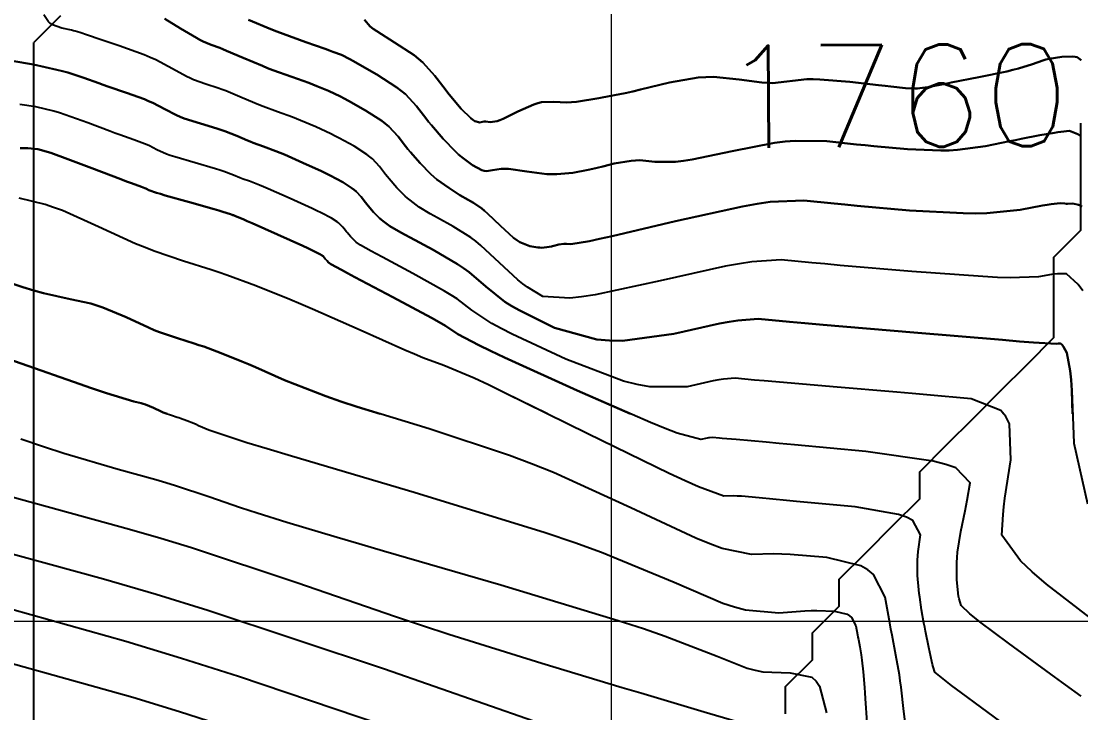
# Model space of a CAD drawing. Header units: metres. Extents: x 837117 to 838477, y 1189012 to 1191015.
# Drawn here: x 837854.53 to 837894, y 1189210.46 to 1189236.21 of the extents above; entities that cross this region are included whole.
import ezdxf

# ---------------------------------------------------------------- set-up
doc = ezdxf.new("R2010")
doc.units = ezdxf.units.M
doc.header["$LTSCALE"] = 0.3
doc.layers.add('COORD', color=7, linetype='Continuous', lineweight=20)
doc.layers.add('DRENAJE', color=5, linetype='Continuous', lineweight=25)
doc.layers.add('COTAS 10', color=1, linetype='Continuous')
doc.layers.add('COTAS INT', color=252, linetype='Continuous')
doc.styles.get("Standard").update_dxf_attribs({"font": 'simplex.shx'})

msp = doc.modelspace()

# ---------------------------------------------------------------- linework, layer by layer
at = {"layer": 'COORD'}
for p, q in [((837876.514, 1189013.872), (837876.514, 1191013.872)), ((837476.514, 1189213.872), (838476.514, 1189213.872))]:
    msp.add_line(p, q, dxfattribs=at)
at = {"layer": 'COTAS 10'}
for points, elevation in [([(837894.007, 1189234.755), (837893.858, 1189234.869), (837893.787, 1189234.886), (837893.702, 1189234.896), (837893.287, 1189234.88), (837892.815, 1189234.804), (837892.695, 1189234.776), (837892.579, 1189234.746), (837892.196, 1189234.612), (837891.674, 1189234.444), (837891.47, 1189234.392), (837891.241, 1189234.337), (837890.199, 1189234.12), (837889.171, 1189233.922), (837888.951, 1189233.879), (837888.759, 1189233.842), (837888.298, 1189233.75), (837888, 1189233.711), (837887.911, 1189233.706), (837887.819, 1189233.704), (837887.462, 1189233.718), (837886.915, 1189233.772), (837886.704, 1189233.795), (837886.466, 1189233.822), (837885.388, 1189233.947), (837884.28, 1189234.04), (837884.023, 1189234.047), (837883.788, 1189234.045), (837882.515, 1189233.905), (837882.32, 1189233.908), (837882.114, 1189233.92), (837881.268, 1189234.042), (837880.309, 1189234.135), (837880.03, 1189234.128), (837879.745, 1189234.108), (837878.671, 1189233.919), (837877.593, 1189233.66), (837877.306, 1189233.595), (837877.024, 1189233.534), (837876.172, 1189233.363), (837876.048, 1189233.337), (837875.213, 1189233.209), (837875.021, 1189233.191), (837874.845, 1189233.18), (837874.348, 1189233.201), (837873.909, 1189233.189), (837873.77, 1189233.156), (837873.623, 1189233.112), (837873.027, 1189232.846), (837872.476, 1189232.574), (837872.357, 1189232.525), (837872.252, 1189232.488), (837871.994, 1189232.449), (837871.836, 1189232.47), (837871.794, 1189232.469), (837871.753, 1189232.467), (837871.61, 1189232.437), (837871.42, 1189232.488), (837871.349, 1189232.536), (837871.271, 1189232.599), (837870.92, 1189232.95), (837870.525, 1189233.409), (837870.418, 1189233.541), (837870.313, 1189233.675), (837869.939, 1189234.173), (837869.486, 1189234.674), (837869.33, 1189234.81), (837869.16, 1189234.945), (837868.437, 1189235.419), (837867.773, 1189235.831), (837867.64, 1189235.927), (837867.53, 1189236.014), (837867.317, 1189236.262)], 1760), ([(837867.317, 1189236.262), (837867.53, 1189236.014), (837867.64, 1189235.927), (837867.773, 1189235.831), (837868.437, 1189235.419), (837869.16, 1189234.945), (837869.33, 1189234.81), (837869.486, 1189234.674), (837869.939, 1189234.173), (837870.313, 1189233.675), (837870.418, 1189233.541), (837870.525, 1189233.409), (837870.92, 1189232.95), (837871.271, 1189232.599), (837871.349, 1189232.536), (837871.42, 1189232.488), (837871.61, 1189232.437), (837871.753, 1189232.467), (837871.794, 1189232.469), (837871.836, 1189232.47), (837871.994, 1189232.449), (837872.252, 1189232.488), (837872.357, 1189232.525), (837872.476, 1189232.574), (837873.027, 1189232.846), (837873.623, 1189233.112), (837873.77, 1189233.156), (837873.909, 1189233.189), (837874.348, 1189233.201), (837874.845, 1189233.18), (837875.021, 1189233.191), (837875.213, 1189233.209), (837876.048, 1189233.337), (837876.172, 1189233.363), (837877.024, 1189233.534), (837877.306, 1189233.595), (837877.593, 1189233.66), (837878.671, 1189233.919), (837879.745, 1189234.108), (837880.03, 1189234.128), (837880.309, 1189234.135), (837881.268, 1189234.042), (837882.114, 1189233.92), (837882.32, 1189233.908), (837882.515, 1189233.905), (837883.788, 1189234.045), (837884.023, 1189234.047), (837884.28, 1189234.04), (837885.388, 1189233.947), (837886.466, 1189233.822), (837886.704, 1189233.795), (837886.915, 1189233.772), (837887.462, 1189233.718), (837887.819, 1189233.704), (837887.911, 1189233.706), (837888, 1189233.711), (837888.298, 1189233.75), (837888.759, 1189233.842), (837888.951, 1189233.879), (837889.171, 1189233.922), (837890.199, 1189234.12), (837891.241, 1189234.337), (837891.47, 1189234.392), (837891.674, 1189234.444), (837892.196, 1189234.612), (837892.579, 1189234.746), (837892.695, 1189234.776), (837892.815, 1189234.804), (837893.287, 1189234.88), (837893.702, 1189234.896), (837893.787, 1189234.886), (837893.858, 1189234.869), (837894.007, 1189234.755)], 1760), ([(837895.536, 1189213.071), (837892.722, 1189215.247), (837892.184, 1189215.71), (837891.75, 1189216.113), (837891.055, 1189217.066), (837891.099, 1189217.836), (837891.131, 1189218.124), (837891.172, 1189218.445), (837891.393, 1189219.875), (837891.335, 1189221.221), (837891.201, 1189221.489), (837891.015, 1189221.713), (837889.916, 1189222.143), (837888.255, 1189222.294), (837887.715, 1189222.342), (837887.14, 1189222.392), (837884.772, 1189222.594), (837882.634, 1189222.776), (837882.203, 1189222.814), (837881.843, 1189222.845), (837881.125, 1189222.913), (837880.692, 1189222.883), (837880.511, 1189222.854), (837880.304, 1189222.815), (837879.334, 1189222.599), (837877.946, 1189222.587), (837877.475, 1189222.678), (837876.966, 1189222.809), (837874.812, 1189223.622), (837872.815, 1189224.558), (837872.405, 1189224.766), (837872.056, 1189224.953), (837871.313, 1189225.443), (837870.769, 1189225.864), (837870.547, 1189226.007), (837870.294, 1189226.161), (837869.12, 1189226.812), (837867.982, 1189227.416), (837867.752, 1189227.54), (837867.558, 1189227.645), (837867.161, 1189227.869), (837867.007, 1189227.98), (837866.967, 1189228.014), (837866.927, 1189228.05), (837866.788, 1189228.19), (837866.663, 1189228.334), (837866.631, 1189228.372), (837866.601, 1189228.41), (837866.503, 1189228.539), (837866.384, 1189228.666), (837866.34, 1189228.702), (837866.292, 1189228.739), (837866.079, 1189228.876), (837865.696, 1189229.072), (837865.54, 1189229.146), (837865.363, 1189229.229), (837864.545, 1189229.6), (837863.73, 1189229.96), (837863.555, 1189230.035), (837863.401, 1189230.1), (837863.029, 1189230.247), (837862.799, 1189230.33), (837862.734, 1189230.355), (837862.67, 1189230.381), (837862.436, 1189230.48), (837862.073, 1189230.612), (837861.927, 1189230.659), (837861.762, 1189230.709), (837861.002, 1189230.929), (837860.243, 1189231.155), (837860.078, 1189231.21), (837859.934, 1189231.262), (837859.578, 1189231.423), (837859.309, 1189231.565), (837859.22, 1189231.605), (837859.124, 1189231.645), (837858.725, 1189231.79), (837858.194, 1189231.976), (837858.015, 1189232.042), (837857.822, 1189232.113), (837857.01, 1189232.42), (837856.163, 1189232.722), (837855.948, 1189232.79), (837855.741, 1189232.852), (837855.066, 1189233.016), (837854.479, 1189233.108)], 1750), ([(837891.118, 1189221.589), (837891.015, 1189221.713), (837889.916, 1189222.143), (837888.255, 1189222.294), (837887.715, 1189222.342), (837887.14, 1189222.392), (837884.772, 1189222.594), (837882.634, 1189222.776), (837882.203, 1189222.814), (837881.843, 1189222.845), (837881.125, 1189222.913), (837880.692, 1189222.883), (837880.511, 1189222.854), (837880.304, 1189222.815), (837879.334, 1189222.599), (837877.946, 1189222.587), (837877.475, 1189222.678), (837876.966, 1189222.809), (837874.812, 1189223.622), (837872.815, 1189224.558), (837872.405, 1189224.766), (837872.056, 1189224.953), (837871.313, 1189225.443), (837870.769, 1189225.864), (837870.547, 1189226.007), (837870.294, 1189226.161), (837869.12, 1189226.812), (837867.982, 1189227.416), (837867.752, 1189227.54), (837867.558, 1189227.645), (837867.161, 1189227.869), (837867.007, 1189227.98), (837866.967, 1189228.014), (837866.927, 1189228.05), (837866.788, 1189228.19), (837866.663, 1189228.334), (837866.631, 1189228.372), (837866.601, 1189228.41), (837866.503, 1189228.539), (837866.384, 1189228.666), (837866.34, 1189228.702), (837866.292, 1189228.739), (837866.079, 1189228.876), (837865.696, 1189229.072), (837865.54, 1189229.146), (837865.363, 1189229.229), (837864.545, 1189229.6), (837863.73, 1189229.96), (837863.555, 1189230.035), (837863.401, 1189230.1), (837863.029, 1189230.247), (837862.799, 1189230.33), (837862.734, 1189230.355), (837862.67, 1189230.381), (837862.436, 1189230.48), (837862.073, 1189230.612), (837861.927, 1189230.659), (837861.762, 1189230.709), (837861.002, 1189230.929), (837860.243, 1189231.155), (837860.078, 1189231.21), (837859.934, 1189231.262), (837859.578, 1189231.423), (837859.309, 1189231.565), (837859.22, 1189231.605), (837859.124, 1189231.645), (837858.725, 1189231.79), (837858.194, 1189231.976), (837858.015, 1189232.042), (837857.822, 1189232.113), (837857.01, 1189232.42), (837856.163, 1189232.722), (837855.948, 1189232.79), (837855.741, 1189232.852), (837855.066, 1189233.016), (837854.479, 1189233.108)], 1750), ([(837854.51, 1189220.655), (837855.357, 1189220.372), (837856.117, 1189220.125), (837858.14, 1189219.522), (837859.545, 1189219.139), (837859.915, 1189219.029), (837860.278, 1189218.918), (837861.521, 1189218.506), (837862.69, 1189218.103), (837863.005, 1189217.998), (837863.318, 1189217.896), (837864.418, 1189217.553), (837866.297, 1189216.997), (837867.1, 1189216.761), (837868.025, 1189216.49), (837872.39, 1189215.215), (837876.768, 1189213.891), (837877.702, 1189213.589), (837878.516, 1189213.315), (837880.451, 1189212.56), (837881.566, 1189212.117), (837881.863, 1189212.041), (837882.156, 1189211.985), (837883.17, 1189211.949), (837883.974, 1189211.777), (837884.134, 1189211.635), (837884.267, 1189211.453), (837884.522, 1189210.452)], 1740)]:
    msp.add_lwpolyline(points, dxfattribs=dict(at, elevation=elevation))
at = {"layer": 'COTAS INT'}
for points, elevation in [([(837894.071, 1189226.171), (837893.9, 1189226.406), (837893.467, 1189226.795), (837893.13, 1189226.795), (837893.019, 1189226.785), (837892.901, 1189226.772), (837892.414, 1189226.689), (837891.364, 1189226.652), (837890.893, 1189226.668), (837890.342, 1189226.696), (837887.699, 1189226.888), (837885.032, 1189227.117), (837884.466, 1189227.167), (837883.976, 1189227.212), (837882.83, 1189227.326), (837881.74, 1189227.252), (837881.285, 1189227.178), (837880.764, 1189227.081), (837878.326, 1189226.536), (837875.909, 1189226.024), (837875.401, 1189225.947), (837874.963, 1189225.899), (837873.961, 1189225.96), (837873.381, 1189226.301), (837873.208, 1189226.429), (837873.031, 1189226.572), (837872.346, 1189227.208), (837871.644, 1189227.861), (837871.455, 1189228.015), (837871.269, 1189228.156), (837870.619, 1189228.568), (837870.039, 1189228.882), (837869.898, 1189228.962), (837869.765, 1189229.038), (837869.355, 1189229.288), (837869.01, 1189229.539), (837868.919, 1189229.615), (837868.829, 1189229.695), (837868.517, 1189230.009), (837868.236, 1189230.333), (837868.165, 1189230.418), (837868.097, 1189230.503), (837867.877, 1189230.792), (837867.61, 1189231.078), (837867.512, 1189231.159), (837867.403, 1189231.242), (837866.924, 1189231.549), (837866.374, 1189231.851), (837866.219, 1189231.931), (837866.065, 1189232.009), (837865.499, 1189232.275), (837864.935, 1189232.516), (837864.781, 1189232.578), (837864.627, 1189232.638), (837864.079, 1189232.837), (837863.534, 1189233.034), (837863.382, 1189233.093), (837863.23, 1189233.154), (837862.676, 1189233.388), (837862.143, 1189233.61), (837862.003, 1189233.663), (837861.867, 1189233.712), (837861.405, 1189233.859), (837860.947, 1189234.021), (837860.814, 1189234.081), (837860.678, 1189234.146), (837860.165, 1189234.435), (837859.536, 1189234.767), (837859.327, 1189234.859), (837859.103, 1189234.953), (837858.169, 1189235.294), (837857.317, 1189235.579), (837857.145, 1189235.637), (837857.001, 1189235.686), (837856.711, 1189235.787), (837856.542, 1189235.836), (837856.474, 1189235.853), (837856.397, 1189235.87), (837856.042, 1189235.943), (837855.687, 1189236.069), (837855.61, 1189236.12), (837855.542, 1189236.178), (837855.374, 1189236.446)], 1754), ([(837894.071, 1189226.171), (837893.9, 1189226.406), (837893.467, 1189226.795), (837893.13, 1189226.795), (837893.019, 1189226.785), (837892.901, 1189226.772), (837892.414, 1189226.689), (837891.364, 1189226.652), (837890.893, 1189226.668), (837890.342, 1189226.696), (837887.699, 1189226.888), (837885.032, 1189227.117), (837884.466, 1189227.167), (837883.976, 1189227.212), (837882.83, 1189227.326), (837881.74, 1189227.252), (837881.285, 1189227.178), (837880.764, 1189227.081), (837878.326, 1189226.536), (837875.909, 1189226.024), (837875.401, 1189225.947), (837874.963, 1189225.899), (837873.961, 1189225.96), (837873.381, 1189226.301), (837873.208, 1189226.429), (837873.031, 1189226.572), (837872.346, 1189227.208), (837871.644, 1189227.861), (837871.455, 1189228.015), (837871.269, 1189228.156), (837870.619, 1189228.568), (837870.039, 1189228.882), (837869.898, 1189228.962), (837869.765, 1189229.038), (837869.355, 1189229.288), (837869.01, 1189229.539), (837868.919, 1189229.615), (837868.829, 1189229.695), (837868.517, 1189230.009), (837868.236, 1189230.333), (837868.165, 1189230.418), (837868.097, 1189230.503), (837867.877, 1189230.792), (837867.61, 1189231.078), (837867.512, 1189231.159), (837867.403, 1189231.242), (837866.924, 1189231.549), (837866.374, 1189231.851), (837866.219, 1189231.931), (837866.065, 1189232.009), (837865.499, 1189232.275), (837864.935, 1189232.516), (837864.781, 1189232.578), (837864.627, 1189232.638), (837864.079, 1189232.837), (837863.534, 1189233.034), (837863.382, 1189233.093), (837863.23, 1189233.154), (837862.676, 1189233.388), (837862.143, 1189233.61), (837862.003, 1189233.663), (837861.867, 1189233.712), (837861.405, 1189233.859), (837860.947, 1189234.021), (837860.814, 1189234.081), (837860.678, 1189234.146), (837860.165, 1189234.435), (837859.536, 1189234.767), (837859.327, 1189234.859), (837859.103, 1189234.953), (837858.169, 1189235.294), (837857.317, 1189235.579), (837857.145, 1189235.637), (837857.001, 1189235.686), (837856.711, 1189235.787), (837856.542, 1189235.836), (837856.474, 1189235.853), (837856.397, 1189235.87), (837856.042, 1189235.943), (837855.687, 1189236.069), (837855.61, 1189236.12), (837855.542, 1189236.178), (837855.374, 1189236.446)], 1754), ([(837859.875, 1189236.292), (837860.459, 1189235.94), (837861.051, 1189235.588), (837861.182, 1189235.516), (837861.299, 1189235.455), (837861.606, 1189235.324), (837861.92, 1189235.213), (837862.041, 1189235.165), (837862.178, 1189235.109), (837862.796, 1189234.842), (837863.51, 1189234.54), (837863.706, 1189234.462), (837863.902, 1189234.386), (837864.604, 1189234.132), (837865.24, 1189233.907), (837865.394, 1189233.849), (837865.538, 1189233.794), (837865.977, 1189233.612), (837866.415, 1189233.399), (837866.559, 1189233.324), (837866.713, 1189233.241), (837867.347, 1189232.886), (837867.959, 1189232.493), (837868.097, 1189232.388), (837868.223, 1189232.284), (837868.565, 1189231.919), (837868.845, 1189231.549), (837868.932, 1189231.442), (837869.023, 1189231.332), (837869.382, 1189230.919), (837869.78, 1189230.517), (837869.895, 1189230.415), (837870.012, 1189230.318), (837870.452, 1189229.998), (837870.869, 1189229.735), (837870.971, 1189229.673), (837871.067, 1189229.616), (837871.368, 1189229.447), (837871.683, 1189229.23), (837871.788, 1189229.143), (837871.901, 1189229.043), (837872.376, 1189228.586), (837872.864, 1189228.143), (837872.986, 1189228.054), (837873.103, 1189227.979), (837873.475, 1189227.826), (837873.776, 1189227.784), (837873.847, 1189227.778), (837873.913, 1189227.775), (837874.108, 1189227.788), (837874.274, 1189227.821), (837874.322, 1189227.832), (837874.371, 1189227.843), (837874.554, 1189227.887), (837874.737, 1189227.919), (837874.785, 1189227.922), (837874.833, 1189227.923), (837874.996, 1189227.908), (837875.689, 1189228.02), (837876.071, 1189228.102), (837876.535, 1189228.206), (837878.894, 1189228.765), (837881.391, 1189229.31), (837881.941, 1189229.405), (837882.429, 1189229.477), (837883.683, 1189229.533), (837884.806, 1189229.415), (837885.212, 1189229.377), (837885.66, 1189229.335), (837887.62, 1189229.165), (837889.608, 1189229.054), (837890.073, 1189229.05), (837890.501, 1189229.058), (837891.738, 1189229.185), (837892.573, 1189229.346), (837892.746, 1189229.375), (837892.895, 1189229.398), (837893.226, 1189229.426), (837893.401, 1189229.414), (837893.452, 1189229.413), (837893.504, 1189229.412), (837893.7, 1189229.414), (837893.911, 1189229.37), (837893.973, 1189229.34), (837894.036, 1189229.303)], 1756), ([(837894.036, 1189229.303), (837893.973, 1189229.34), (837893.911, 1189229.37), (837893.7, 1189229.414), (837893.504, 1189229.412), (837893.452, 1189229.413), (837893.401, 1189229.414), (837893.226, 1189229.426), (837892.895, 1189229.398), (837892.746, 1189229.375), (837892.573, 1189229.346), (837891.738, 1189229.185), (837890.501, 1189229.058), (837890.073, 1189229.05), (837889.608, 1189229.054), (837887.62, 1189229.165), (837885.66, 1189229.335), (837885.212, 1189229.377), (837884.806, 1189229.415), (837883.683, 1189229.533), (837882.429, 1189229.477), (837881.941, 1189229.405), (837881.391, 1189229.31), (837878.894, 1189228.765), (837876.535, 1189228.206), (837876.071, 1189228.102), (837875.689, 1189228.02), (837874.996, 1189227.908), (837874.833, 1189227.923), (837874.785, 1189227.922), (837874.737, 1189227.919), (837874.554, 1189227.887), (837874.371, 1189227.843), (837874.322, 1189227.832), (837874.274, 1189227.821), (837874.108, 1189227.788), (837873.913, 1189227.775), (837873.847, 1189227.778), (837873.776, 1189227.784), (837873.475, 1189227.826), (837873.103, 1189227.979), (837872.986, 1189228.054), (837872.864, 1189228.143), (837872.376, 1189228.586), (837871.901, 1189229.043), (837871.788, 1189229.143), (837871.683, 1189229.23), (837871.368, 1189229.447), (837871.067, 1189229.616), (837870.971, 1189229.673), (837870.869, 1189229.735), (837870.452, 1189229.998), (837870.012, 1189230.318), (837869.895, 1189230.415), (837869.78, 1189230.517), (837869.382, 1189230.919), (837869.023, 1189231.332), (837868.932, 1189231.442), (837868.845, 1189231.549), (837868.565, 1189231.919), (837868.223, 1189232.284), (837868.097, 1189232.388), (837867.959, 1189232.493), (837867.347, 1189232.886), (837866.713, 1189233.241), (837866.559, 1189233.324), (837866.415, 1189233.399), (837865.977, 1189233.612), (837865.538, 1189233.794), (837865.394, 1189233.849), (837865.24, 1189233.907), (837864.604, 1189234.132), (837863.902, 1189234.386), (837863.706, 1189234.462), (837863.51, 1189234.54), (837862.796, 1189234.842), (837862.178, 1189235.109), (837862.041, 1189235.165), (837861.92, 1189235.213), (837861.606, 1189235.324), (837861.299, 1189235.455), (837861.182, 1189235.516), (837861.051, 1189235.588), (837860.459, 1189235.94), (837859.875, 1189236.292)], 1756), ([(837862.998, 1189236.26), (837863.82, 1189235.913), (837864.05, 1189235.821), (837864.282, 1189235.732), (837865.129, 1189235.426), (837865.853, 1189235.175), (837866.007, 1189235.121), (837866.14, 1189235.072), (837866.454, 1189234.95), (837866.766, 1189234.789), (837866.899, 1189234.716), (837867.052, 1189234.631), (837867.77, 1189234.223), (837868.514, 1189233.745), (837868.683, 1189233.617), (837868.836, 1189233.49), (837869.252, 1189233.046), (837869.594, 1189232.596), (837869.699, 1189232.465), (837869.809, 1189232.331), (837870.246, 1189231.828), (837870.699, 1189231.36), (837870.818, 1189231.25), (837870.936, 1189231.147), (837871.34, 1189230.843), (837871.69, 1189230.662), (837871.774, 1189230.637), (837871.852, 1189230.622), (837872.087, 1189230.658), (837872.402, 1189230.716), (837872.53, 1189230.715), (837872.677, 1189230.706), (837873.356, 1189230.612), (837874.105, 1189230.518), (837874.295, 1189230.509), (837874.478, 1189230.508), (837875.078, 1189230.563), (837875.649, 1189230.677), (837875.814, 1189230.713), (837875.982, 1189230.751), (837876.187, 1189230.801), (837875.982, 1189230.751), (837875.814, 1189230.713), (837875.649, 1189230.677), (837875.078, 1189230.563), (837874.478, 1189230.508), (837874.295, 1189230.509), (837874.105, 1189230.518), (837873.356, 1189230.612), (837872.677, 1189230.706), (837872.53, 1189230.715), (837872.402, 1189230.716), (837872.087, 1189230.658), (837871.852, 1189230.622), (837871.774, 1189230.637), (837871.69, 1189230.662), (837871.34, 1189230.843), (837870.936, 1189231.147), (837870.818, 1189231.25), (837870.699, 1189231.36), (837870.246, 1189231.828), (837869.809, 1189232.331), (837869.699, 1189232.465), (837869.594, 1189232.596), (837869.252, 1189233.046), (837868.836, 1189233.49), (837868.683, 1189233.617), (837868.514, 1189233.745), (837867.77, 1189234.223), (837867.052, 1189234.631), (837866.899, 1189234.716), (837866.766, 1189234.789), (837866.454, 1189234.95), (837866.14, 1189235.072), (837866.007, 1189235.121), (837865.853, 1189235.175), (837865.129, 1189235.426), (837864.282, 1189235.732), (837864.05, 1189235.821), (837863.82, 1189235.913), (837862.998, 1189236.26)], 1758), ([(837854.183, 1189234.738), (837854.987, 1189234.59), (837855.859, 1189234.402), (837856.069, 1189234.349), (837856.266, 1189234.296), (837856.861, 1189234.104), (837857.412, 1189233.899), (837857.58, 1189233.839), (837857.756, 1189233.778), (837858.447, 1189233.542), (837859.114, 1189233.299), (837859.273, 1189233.232), (837859.423, 1189233.166), (837859.871, 1189232.929), (837860.306, 1189232.704), (837860.446, 1189232.645), (837860.595, 1189232.588), (837861.203, 1189232.394), (837861.815, 1189232.211), (837861.965, 1189232.161), (837862.108, 1189232.111), (837862.556, 1189231.934), (837862.95, 1189231.767), (837863.058, 1189231.724), (837863.166, 1189231.682), (837863.554, 1189231.542), (837864.014, 1189231.369), (837864.168, 1189231.307), (837864.333, 1189231.238), (837865.022, 1189230.938), (837865.714, 1189230.619), (837865.88, 1189230.539), (837866.035, 1189230.462), (837866.502, 1189230.212), (837866.847, 1189229.99), (837866.926, 1189229.931), (837866.997, 1189229.872), (837867.19, 1189229.665), (837867.349, 1189229.456), (837867.398, 1189229.395), (837867.449, 1189229.333), (837867.652, 1189229.099), (837867.878, 1189228.872), (837867.943, 1189228.815), (837868.009, 1189228.759), (837868.258, 1189228.579), (837868.661, 1189228.342), (837868.825, 1189228.251), (837869.011, 1189228.149), (837869.869, 1189227.69), (837870.782, 1189227.159), (837871.001, 1189227.011), (837871.207, 1189226.863), (837871.829, 1189226.325), (837872.543, 1189225.762), (837872.807, 1189225.598), (837873.098, 1189225.43), (837874.387, 1189224.791), (837875.964, 1189224.354), (837876.438, 1189224.313), (837876.928, 1189224.305), (837878.83, 1189224.567), (837880.534, 1189224.948), (837880.898, 1189225.016), (837881.216, 1189225.068), (837881.978, 1189225.12), (837883.146, 1189225.009), (837883.72, 1189224.958), (837884.404, 1189224.899), (837887.777, 1189224.611), (837891.076, 1189224.338), (837891.712, 1189224.287), (837892.228, 1189224.247), (837893.089, 1189224.192), (837893.158, 1189224.204), (837893.174, 1189224.206), (837893.19, 1189224.207), (837893.238, 1189224.207), (837893.299, 1189224.152), (837893.323, 1189224.119), (837893.351, 1189224.077), (837893.475, 1189223.863), (837893.603, 1189223.185), (837893.632, 1189222.852), (837893.658, 1189222.455), (837893.731, 1189220.496), (837894.251, 1189218.239)], 1752), ([(837893.69, 1189221.589), (837893.658, 1189222.455), (837893.632, 1189222.852), (837893.603, 1189223.185), (837893.475, 1189223.863), (837893.351, 1189224.077), (837893.323, 1189224.119), (837893.299, 1189224.152), (837893.238, 1189224.207), (837893.19, 1189224.207), (837893.174, 1189224.206), (837893.158, 1189224.204), (837893.089, 1189224.192), (837892.228, 1189224.247), (837891.712, 1189224.287), (837891.076, 1189224.338), (837887.777, 1189224.611), (837884.404, 1189224.899), (837883.72, 1189224.958), (837883.146, 1189225.009), (837881.978, 1189225.12), (837881.216, 1189225.068), (837880.898, 1189225.016), (837880.534, 1189224.948), (837878.83, 1189224.567), (837876.928, 1189224.305), (837876.438, 1189224.313), (837875.964, 1189224.354), (837874.387, 1189224.791), (837873.098, 1189225.43), (837872.807, 1189225.598), (837872.543, 1189225.762), (837871.829, 1189226.325), (837871.207, 1189226.863), (837871.001, 1189227.011), (837870.782, 1189227.159), (837869.869, 1189227.69), (837869.011, 1189228.149), (837868.825, 1189228.251), (837868.661, 1189228.342), (837868.258, 1189228.579), (837868.009, 1189228.759), (837867.943, 1189228.815), (837867.878, 1189228.872), (837867.652, 1189229.099), (837867.449, 1189229.333), (837867.398, 1189229.395), (837867.349, 1189229.456), (837867.19, 1189229.665), (837866.997, 1189229.872), (837866.926, 1189229.931), (837866.847, 1189229.99), (837866.502, 1189230.212), (837866.035, 1189230.462), (837865.88, 1189230.539), (837865.714, 1189230.619), (837865.022, 1189230.938), (837864.333, 1189231.238), (837864.168, 1189231.307), (837864.014, 1189231.369), (837863.554, 1189231.542), (837863.166, 1189231.682), (837863.058, 1189231.724), (837862.95, 1189231.767), (837862.556, 1189231.934), (837862.108, 1189232.111), (837861.965, 1189232.161), (837861.815, 1189232.211), (837861.203, 1189232.394), (837860.595, 1189232.588), (837860.446, 1189232.645), (837860.306, 1189232.704), (837859.871, 1189232.929), (837859.423, 1189233.166), (837859.273, 1189233.232), (837859.114, 1189233.299), (837858.447, 1189233.542), (837857.756, 1189233.778), (837857.58, 1189233.839), (837857.412, 1189233.899), (837856.861, 1189234.104), (837856.266, 1189234.296), (837856.069, 1189234.349), (837855.859, 1189234.402), (837854.987, 1189234.59), (837854.183, 1189234.738)], 1752), ([(837893.999, 1189231.931), (837893.886, 1189232.006), (837893.569, 1189232.12), (837893.251, 1189232.091), (837893.138, 1189232.075), (837893.012, 1189232.056), (837892.466, 1189231.959), (837891.779, 1189231.824), (837891.564, 1189231.782), (837891.339, 1189231.737), (837890.44, 1189231.554), (837889.406, 1189231.416), (837889.097, 1189231.399), (837888.778, 1189231.392), (837887.541, 1189231.441), (837886.288, 1189231.554), (837885.958, 1189231.586), (837885.636, 1189231.619), (837884.535, 1189231.74), (837883.355, 1189231.758), (837882.982, 1189231.726), (837882.59, 1189231.678), (837881.007, 1189231.368), (837879.525, 1189231.055), (837879.196, 1189231.005), (837878.901, 1189230.97), (837878.132, 1189230.975), (837877.571, 1189231.029), (837877.407, 1189231.025), (837877.241, 1189231.014), (837876.613, 1189230.903), (837876.187, 1189230.801), (837876.613, 1189230.903), (837877.241, 1189231.014), (837877.407, 1189231.025), (837877.571, 1189231.029), (837878.132, 1189230.975), (837878.901, 1189230.97), (837879.196, 1189231.005), (837879.525, 1189231.055), (837881.007, 1189231.368), (837882.59, 1189231.678), (837882.982, 1189231.726), (837883.355, 1189231.758), (837884.535, 1189231.74), (837885.636, 1189231.619), (837885.958, 1189231.586), (837886.288, 1189231.554), (837887.541, 1189231.441), (837888.778, 1189231.392), (837889.097, 1189231.399), (837889.406, 1189231.416), (837890.44, 1189231.554), (837891.339, 1189231.737), (837891.564, 1189231.782), (837891.779, 1189231.824), (837892.466, 1189231.959), (837893.012, 1189232.056), (837893.138, 1189232.075), (837893.251, 1189232.091), (837893.569, 1189232.12), (837893.886, 1189232.006), (837893.999, 1189231.931)], 1758), ([(837894.005, 1189211.072), (837893.421, 1189211.5), (837892.882, 1189211.895), (837891.299, 1189213.051), (837890.239, 1189213.841), (837890.03, 1189214.005), (837889.857, 1189214.146), (837889.536, 1189214.456), (837889.46, 1189214.698), (837889.442, 1189214.795), (837889.425, 1189214.906), (837889.374, 1189215.414), (837889.372, 1189216.05), (837889.385, 1189216.241), (837889.406, 1189216.438), (837889.531, 1189217.204), (837889.685, 1189217.974), (837889.723, 1189218.174), (837889.759, 1189218.368), (837889.875, 1189219.019), (837889.342, 1189219.571), (837888.969, 1189219.702), (837888.498, 1189219.823), (837885.984, 1189220.182), (837883.326, 1189220.431), (837882.765, 1189220.483), (837882.28, 1189220.528), (837881.157, 1189220.629), (837880.639, 1189220.673), (837880.534, 1189220.682), (837880.273, 1189220.706), (837880.168, 1189220.699), (837880.124, 1189220.692), (837880.074, 1189220.682), (837879.839, 1189220.63), (837878.965, 1189220.869), (837878.512, 1189221.043), (837877.967, 1189221.264), (837875.238, 1189222.454), (837872.533, 1189223.686), (837872.003, 1189223.935), (837871.569, 1189224.143), (837870.796, 1189224.56), (837870.332, 1189224.865), (837870.093, 1189225.003), (837869.806, 1189225.163), (837868.371, 1189225.934), (837866.954, 1189226.682), (837866.679, 1189226.828), (837866.454, 1189226.948), (837866.064, 1189227.159), (837866.006, 1189227.201), (837865.991, 1189227.214), (837865.975, 1189227.228), (837865.923, 1189227.28), (837865.876, 1189227.335), (837865.864, 1189227.349), (837865.853, 1189227.363), (837865.816, 1189227.412), (837865.771, 1189227.46), (837865.754, 1189227.473), (837865.736, 1189227.487), (837865.656, 1189227.539), (837865.357, 1189227.682), (837865.2, 1189227.754), (837865.012, 1189227.839), (837864.068, 1189228.263), (837863.127, 1189228.682), (837862.942, 1189228.764), (837862.788, 1189228.831), (837862.504, 1189228.952), (837862.431, 1189228.979), (837862.411, 1189228.986), (837862.39, 1189228.995), (837862.316, 1189229.026), (837862.038, 1189229.113), (837861.889, 1189229.157), (837861.709, 1189229.208), (837860.8, 1189229.464), (837859.89, 1189229.722), (837859.711, 1189229.775), (837859.562, 1189229.82), (837859.284, 1189229.918), (837859.196, 1189229.964), (837859.166, 1189229.977), (837859.135, 1189229.991), (837859.004, 1189230.038), (837858.633, 1189230.175), (837858.45, 1189230.244), (837858.233, 1189230.326), (837857.16, 1189230.737), (837856.06, 1189231.148), (837855.827, 1189231.232), (837855.624, 1189231.301), (837855.145, 1189231.442), (837854.775, 1189231.478), (837854.64, 1189231.482), (837854.491, 1189231.483)], 1748), ([(837854.491, 1189231.483), (837854.64, 1189231.482), (837854.775, 1189231.478), (837855.145, 1189231.442), (837855.624, 1189231.301), (837855.827, 1189231.232), (837856.06, 1189231.148), (837857.16, 1189230.737), (837858.233, 1189230.326), (837858.45, 1189230.244), (837858.633, 1189230.175), (837859.004, 1189230.038), (837859.135, 1189229.991), (837859.166, 1189229.977), (837859.196, 1189229.964), (837859.284, 1189229.918), (837859.562, 1189229.82), (837859.711, 1189229.775), (837859.89, 1189229.722), (837860.8, 1189229.464), (837861.709, 1189229.208), (837861.889, 1189229.157), (837862.038, 1189229.113), (837862.316, 1189229.026), (837862.39, 1189228.995), (837862.411, 1189228.986), (837862.431, 1189228.979), (837862.504, 1189228.952), (837862.788, 1189228.831), (837862.942, 1189228.764), (837863.127, 1189228.682), (837864.068, 1189228.263), (837865.012, 1189227.839), (837865.2, 1189227.754), (837865.357, 1189227.682), (837865.656, 1189227.539), (837865.736, 1189227.487), (837865.754, 1189227.473), (837865.771, 1189227.46), (837865.816, 1189227.412), (837865.853, 1189227.363), (837865.864, 1189227.349), (837865.876, 1189227.335), (837865.923, 1189227.28), (837865.975, 1189227.228), (837865.991, 1189227.214), (837866.006, 1189227.201), (837866.064, 1189227.159), (837866.454, 1189226.948), (837866.679, 1189226.828), (837866.954, 1189226.682), (837868.371, 1189225.934), (837869.806, 1189225.163), (837870.093, 1189225.003), (837870.332, 1189224.865), (837870.796, 1189224.56), (837871.569, 1189224.143), (837872.003, 1189223.935), (837872.533, 1189223.686), (837875.238, 1189222.454), (837877.223, 1189221.589)], 1748), ([(837892.434, 1189209.079), (837890.019, 1189210.848), (837889.554, 1189211.193), (837889.178, 1189211.475), (837888.555, 1189211.97), (837888.493, 1189212.164), (837888.469, 1189212.256), (837888.444, 1189212.364), (837888.33, 1189212.893), (837888.21, 1189213.493), (837888.181, 1189213.647), (837888.153, 1189213.795), (837888.066, 1189214.285), (837887.997, 1189214.759), (837887.98, 1189214.897), (837887.965, 1189215.038), (837887.917, 1189215.573), (837887.91, 1189216.141), (837887.92, 1189216.303), (837887.934, 1189216.467), (837888.03, 1189217.079), (837887.735, 1189217.619), (837887.504, 1189217.738), (837887.207, 1189217.845), (837885.597, 1189218.121), (837883.811, 1189218.289), (837883.404, 1189218.328), (837883.035, 1189218.363), (837882.021, 1189218.461), (837881.352, 1189218.516), (837881.201, 1189218.524), (837881.065, 1189218.529), (837880.698, 1189218.523), (837879.757, 1189218.864), (837879.259, 1189219.088), (837878.658, 1189219.368), (837875.63, 1189220.848), (837872.557, 1189222.361), (837871.928, 1189222.662), (837871.395, 1189222.912), (837870.272, 1189223.39), (837869.492, 1189223.679), (837869.176, 1189223.81), (837868.816, 1189223.963), (837867.155, 1189224.699), (837865.376, 1189225.489), (837864.942, 1189225.676), (837864.533, 1189225.849), (837863.269, 1189226.359), (837862.188, 1189226.754), (837861.894, 1189226.854), (837861.603, 1189226.951), (837860.575, 1189227.269), (837859.475, 1189227.644), (837859.138, 1189227.777), (837858.788, 1189227.923), (837857.41, 1189228.556), (837856.063, 1189229.153), (837855.733, 1189229.276), (837855.422, 1189229.382), (837854.451, 1189229.612)], 1746), ([(837874.126, 1189221.589), (837872.557, 1189222.361), (837871.928, 1189222.662), (837871.395, 1189222.912), (837870.272, 1189223.39), (837869.492, 1189223.679), (837869.176, 1189223.81), (837868.816, 1189223.963), (837867.155, 1189224.699), (837865.376, 1189225.489), (837864.942, 1189225.676), (837864.533, 1189225.849), (837863.269, 1189226.359), (837862.188, 1189226.754), (837861.894, 1189226.854), (837861.603, 1189226.951), (837860.575, 1189227.269), (837859.475, 1189227.644), (837859.138, 1189227.777), (837858.788, 1189227.923), (837857.41, 1189228.556), (837856.063, 1189229.153), (837855.733, 1189229.276), (837855.422, 1189229.382), (837854.451, 1189229.612)], 1746), ([(837887.509, 1189209.725), (837887.405, 1189210.505), (837887.303, 1189211.41), (837887.272, 1189211.641), (837887.239, 1189211.864), (837887.109, 1189212.598), (837886.964, 1189213.343), (837886.921, 1189213.572), (837886.878, 1189213.811), (837886.714, 1189214.758), (837886.277, 1189215.602), (837886.061, 1189215.775), (837885.805, 1189215.923), (837884.536, 1189216.242), (837883.171, 1189216.35), (837882.853, 1189216.365), (837882.561, 1189216.374), (837881.725, 1189216.351), (837880.632, 1189216.578), (837880.178, 1189216.744), (837879.659, 1189216.954), (837877.237, 1189218.085), (837874.35, 1189219.402), (837873.538, 1189219.73), (837872.719, 1189220.041), (837869.717, 1189221.033), (837867.042, 1189221.85), (837866.431, 1189222.052), (837865.875, 1189222.243), (837864.333, 1189222.845), (837863.255, 1189223.324), (837862.993, 1189223.437), (837862.745, 1189223.542), (837861.98, 1189223.85), (837861.325, 1189224.09), (837861.147, 1189224.15), (837860.971, 1189224.209), (837860.348, 1189224.401), (837859.682, 1189224.629), (837859.478, 1189224.709), (837859.266, 1189224.798), (837858.432, 1189225.181), (837857.571, 1189225.548), (837857.343, 1189225.627), (837857.119, 1189225.695), (837856.346, 1189225.859), (837855.354, 1189226.077), (837854.992, 1189226.18), (837854.592, 1189226.301), (837852.831, 1189226.893)], 1744), ([(837852.831, 1189226.893), (837854.592, 1189226.301), (837854.992, 1189226.18), (837855.354, 1189226.077), (837856.346, 1189225.859), (837857.119, 1189225.695), (837857.343, 1189225.627), (837857.571, 1189225.548), (837858.432, 1189225.181), (837859.266, 1189224.798), (837859.478, 1189224.709), (837859.682, 1189224.629), (837860.348, 1189224.401), (837860.971, 1189224.209), (837861.147, 1189224.15), (837861.325, 1189224.09), (837861.98, 1189223.85), (837862.745, 1189223.542), (837862.993, 1189223.437), (837863.255, 1189223.324), (837864.333, 1189222.845), (837865.875, 1189222.243), (837866.431, 1189222.052), (837867.042, 1189221.85), (837867.898, 1189221.589)], 1744), ([(837853.059, 1189223.977), (837856.47, 1189222.779), (837857.144, 1189222.548), (837857.699, 1189222.359), (837858.726, 1189222.042), (837858.996, 1189221.985), (837859.074, 1189221.961), (837859.153, 1189221.934), (837859.453, 1189221.806), (837859.744, 1189221.672), (837859.818, 1189221.641), (837859.889, 1189221.613), (837860.121, 1189221.534), (837860.338, 1189221.467), (837860.4, 1189221.447), (837860.462, 1189221.425), (837860.69, 1189221.342), (837860.957, 1189221.234), (837861.043, 1189221.198), (837861.135, 1189221.158), (837861.51, 1189220.992), (837862.933, 1189220.523), (837863.685, 1189220.294), (837864.593, 1189220.021), (837869.163, 1189218.675), (837874.044, 1189217.17), (837875.147, 1189216.797), (837876.143, 1189216.443), (837878.844, 1189215.322), (837880.659, 1189214.54), (837881.097, 1189214.4), (837881.507, 1189214.292), (837882.752, 1189214.18), (837883.716, 1189214.251), (837883.948, 1189214.26), (837884.166, 1189214.265), (837884.824, 1189214.241), (837885.287, 1189214.124), (837885.381, 1189214.07), (837885.46, 1189214.007), (837885.619, 1189213.699), (837885.679, 1189213.353), (837885.695, 1189213.266), (837885.711, 1189213.182), (837885.764, 1189212.91), (837885.814, 1189212.616), (837885.827, 1189212.518), (837885.841, 1189212.413), (837885.888, 1189211.975), (837885.938, 1189211.393), (837885.953, 1189211.196), (837885.968, 1189210.985), (837886.025, 1189210.097)], 1742), ([(837859.961, 1189221.589), (837859.889, 1189221.613), (837859.818, 1189221.641), (837859.744, 1189221.672), (837859.453, 1189221.806), (837859.153, 1189221.934), (837859.074, 1189221.961), (837858.996, 1189221.985), (837858.726, 1189222.042), (837857.699, 1189222.359), (837857.144, 1189222.548), (837856.47, 1189222.779), (837853.059, 1189223.977)], 1742), ([(837881.103, 1189210.142), (837879.968, 1189210.485), (837878.226, 1189211), (837877.601, 1189211.186), (837876.914, 1189211.391), (837873.92, 1189212.289), (837870.453, 1189213.372), (837869.469, 1189213.693), (837868.474, 1189214.023), (837864.791, 1189215.292), (837860.875, 1189216.592), (837859.733, 1189216.942), (837858.565, 1189217.287), (837854.14, 1189218.495)], 1738), ([(837873.609, 1189210.138), (837868.061, 1189212.079), (837861.472, 1189214.267), (837859.55, 1189214.855), (837857.586, 1189215.435), (837850.14, 1189217.468)], 1736), ([(837851.334, 1189215.107), (837858.427, 1189213.126), (837860.499, 1189212.493), (837862.617, 1189211.824), (837870.66, 1189209.103)], 1734), ([(837852.716, 1189212.697), (837858.678, 1189211.032), (837860.419, 1189210.501), (837862.2, 1189209.938)], 1732)]:
    msp.add_lwpolyline(points, dxfattribs=dict(at, elevation=elevation))
at = {"layer": 'DRENAJE'}
for points in [[(837855.995, 1189236.41, 0), (837854.996, 1189235.41, 0)], [(837854.996, 1189167.433, 0), (837854.996, 1189235.41, 0)], [(837893.982, 1189232.411, 0), (837893.982, 1189228.413, 0), (837892.983, 1189227.413, 0), (837892.983, 1189224.414, 0), (837891.983, 1189223.414, 0), (837890.983, 1189222.415, 0), (837889.984, 1189221.415, 0), (837888.984, 1189220.415, 0), (837887.985, 1189219.416, 0), (837887.985, 1189218.416, 0), (837886.985, 1189217.416, 0), (837885.985, 1189216.417, 0), (837884.986, 1189215.417, 0), (837884.986, 1189214.417, 0), (837883.986, 1189213.418, 0), (837883.986, 1189212.418, 0), (837882.986, 1189211.418, 0), (837882.986, 1189210.419, 0)]]:
    msp.add_polyline3d(points, dxfattribs=at)

# ---------------------------------------------------------------- texts
at = {"layer": 'COTAS 10', "insert": (837880.583, 1189231.488, 1760), "char_height": 3.8, "attachment_point": 7, "rotation": 0.3287}
msp.add_mtext('1760', dxfattribs=at)
msp.add_mtext('1760', dxfattribs=at)

doc.saveas('drawing.dxf')
